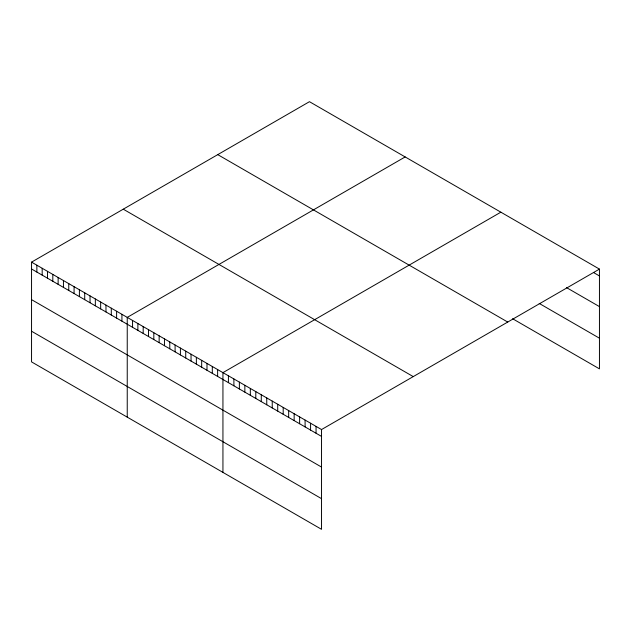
<?xml version="1.0" encoding="UTF-8"?>
<svg xmlns="http://www.w3.org/2000/svg" width="631" height="631" viewBox="0 0 631 631"><rect width="100%" height="100%" fill="white"/><g stroke="black" fill="none" stroke-linecap="round" stroke-linejoin="round"><path stroke-width="0.95" d="M31.55 262.133L321.534 429.553L321.534 529.314L31.55 361.894L31.55 262.133L309.466 101.686L599.45 269.106L599.45 368.867L512.593 318.718M405.165 156.93L127.241 317.385L127.241 417.146M500.856 212.182L222.94 372.637L222.94 472.398M321.534 429.553L599.45 269.106M593.976 272.789L599.45 275.952M566.583 287.641L599.45 306.611M539.197 303.416L599.45 338.2M217.758 154.634L507.734 322.055M123.266 209.184L413.242 376.604M31.55 268.987L321.534 436.407M31.55 299.646L321.534 467.066M31.55 331.236L321.534 498.656M316.052 426.39L316.052 433.245M310.578 423.227L310.578 430.082M305.096 420.072L305.096 426.919M299.622 416.91L299.622 423.756M294.149 413.747L294.149 420.593M288.667 410.584L288.667 417.43M283.193 407.421L283.193 414.267M277.711 404.258L277.711 411.104M272.237 401.095L272.237 407.942M266.755 397.932L266.755 404.779M261.281 394.769L261.281 401.624M255.8 391.606L255.8 398.461M250.326 388.444L250.326 395.298M244.852 385.281L244.852 392.135M239.37 382.118L239.37 388.972M233.896 378.955L233.896 385.809M228.414 375.792L228.414 382.646M217.624 369.561L217.624 376.415M212.308 366.493L212.308 373.347M206.992 363.424L206.992 370.279M201.675 360.356L201.675 367.203M196.359 357.288L196.359 364.134M191.043 354.22L191.043 361.066M185.727 351.151L185.727 357.998M180.411 348.075L180.411 354.93M175.095 345.007L175.095 351.861M169.778 341.939L169.778 348.793M164.462 338.871L164.462 345.717M159.146 335.802L159.146 342.649M153.822 332.734L153.822 339.581M148.506 329.666L148.506 336.512M143.19 326.59L143.19 333.444M137.874 323.522L137.874 330.376M132.557 320.453L132.557 327.308M121.925 314.317L121.925 321.163M116.609 311.249L116.609 318.095M111.293 308.18L111.293 315.027M105.976 305.104L105.976 311.959M100.66 302.036L100.66 308.89M95.344 298.968L95.344 305.822M90.028 295.9L90.028 302.746M84.712 292.831L84.712 299.678M79.396 289.763L79.396 296.609M74.079 286.695L74.079 293.541M68.763 283.619L68.763 290.473M63.447 280.55L63.447 287.405M58.131 277.482L58.131 284.336M52.815 274.414L52.815 281.26M47.499 271.346L47.499 278.192M42.182 268.278L42.182 275.124M36.866 265.209L36.866 272.056"/></g></svg>
